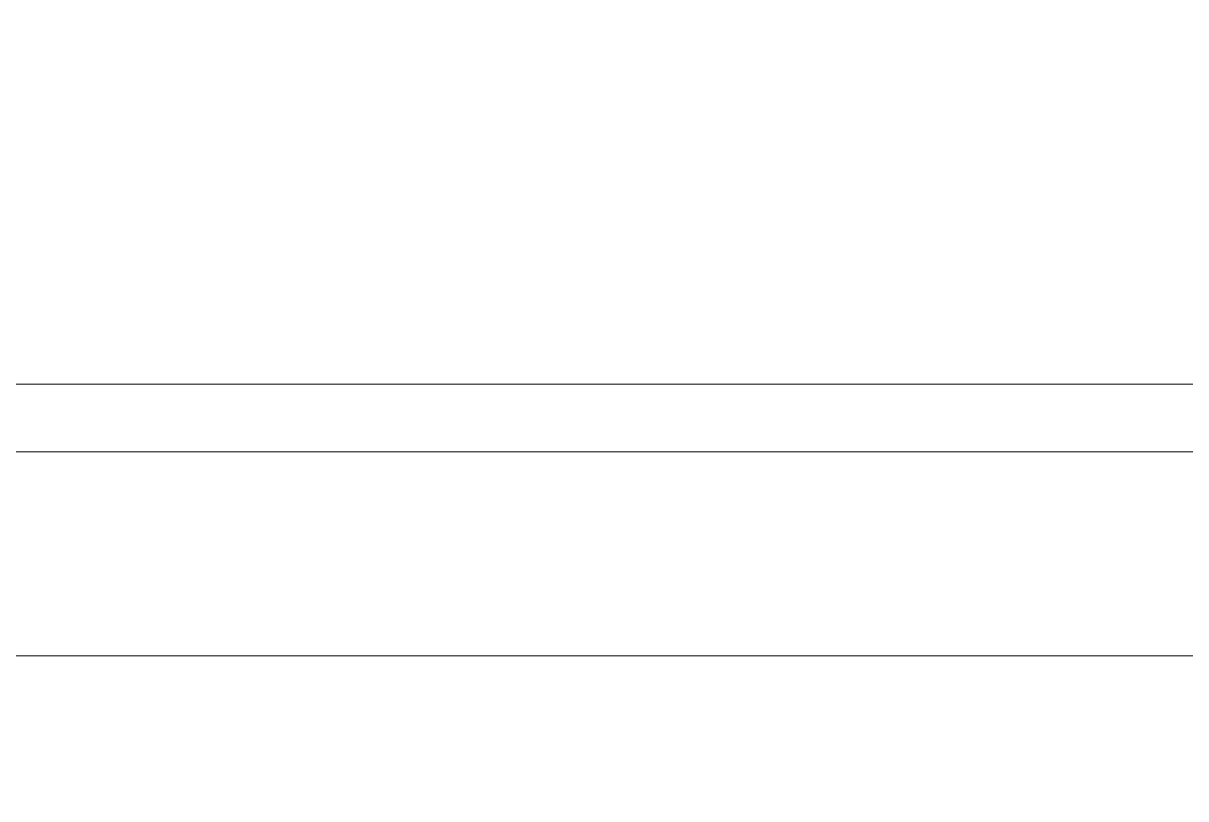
# Model space of a CAD drawing. Header units: millimetres. Extents: x 1359 to 3577, y 1336 to 3557.
# Drawn here: x 2571.01 to 2579.57, y 3317.03 to 3322.74 of the extents above; entities that cross this region are included whole.
import ezdxf

# ---------------------------------------------------------------- set-up
doc = ezdxf.new("R2010")
doc.units = ezdxf.units.MM
doc.set_wipeout_variables(frame=1)
doc.layers.add('000-PI-Oprema', color=30, linetype='Continuous', lineweight=5)

msp = doc.modelspace()

# ---------------------------------------------------------------- linework, layer by layer
msp.add_line((2706.5713, 3320.8583), (2546.5713, 3320.8583))

# ---------------------------------------------------------------- next in the draw order: wipeouts: each hides what was drawn before it
msp.add_wipeout([(2556.5712, 3330.083), (2626.3712, 3330.083), (2626.3713, 3183.083), (2556.5713, 3183.083)])

# ---------------------------------------------------------------- next in the draw order: linework, layer by layer
at = {"layer": '000-PI-Oprema', "color": 0, "linetype": 'ByBlock', "lineweight": 0}
for p, q in [((2561.6774, 3320.0828), (2621.2652, 3320.0828)), ((2561.6774, 3320.0828), (2621.2652, 3320.0828)), ((2607.3902, 3319.583), (2561.4712, 3319.583)), ((2607.3902, 3319.583), (2561.4712, 3319.583)), ((2607.3712, 3318.083), (2556.8712, 3318.083)), ((2607.3712, 3318.083), (2556.8712, 3318.083))]:
    msp.add_line(p, q, dxfattribs=at)

doc.saveas('drawing.dxf')
